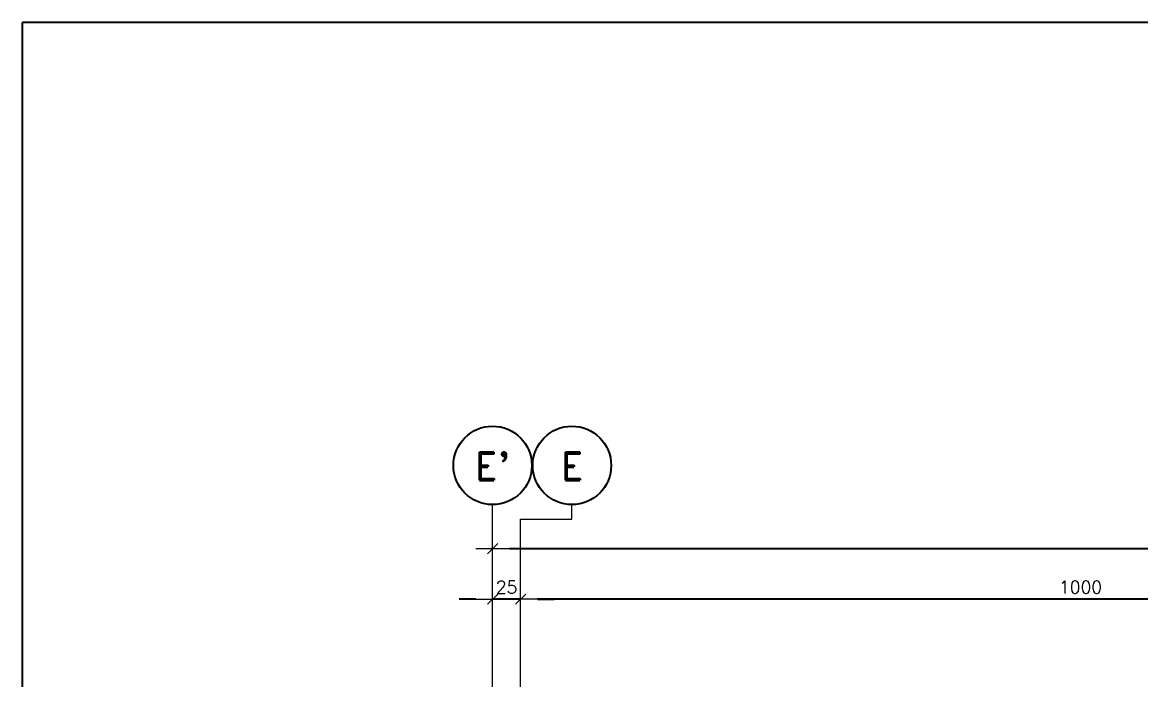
# Model space of a CAD drawing. Extents: x -3544 to 11711, y -11366 to 8565.
# Drawn here: x -58 to 941, y 3537 to 4123 of the extents above; entities that cross this region are included whole.
import ezdxf

# ---------------------------------------------------------------- set-up
doc = ezdxf.new("R2010")
doc.units = 0
doc.header["$LTSCALE"] = 30
doc.header["$MEASUREMENT"] = 0
doc.layers.get('0').update_dxf_attribs({"linetype": 'CONTINUOUS'})
for name, color, linetype, lineweight in [('EJE2$0$RLA-COTAS', 7, 'CONTINUOUS', 9), ('EJE2$0$RLA-EJE', 3, 'CONTINUOUS', 25), ('EJE2$0$RLA-EJES', 1, 'CONTINUOUS', 9)]:
    doc.layers.add(name, color=color, linetype=linetype, lineweight=lineweight)
doc.layers.add('RLA-FORMATO', color=7, linetype='CONTINUOUS')
doc.styles.add('EJE2$0$RomanD', font='romand.shx', dxfattribs={"height": 31.5})
doc.styles.add('EJE2$0$RomanS', font='romans.shx', dxfattribs={"height": 11.25})
doc.dimstyles.new('EJE2$0$ING-50', dxfattribs={"dimscale": 50, "dimtxt": 0.27, "dimasz": 0.3, "dimexe": 0, "dimexo": 0, "dimgap": 0.1, "dimtad": 1, "dimdec": 1, "dimzin": 12, "dimdsep": 46, "dimtxsty": 'EJE2$0$RomanS', "dimblk": 'EJE2$0$TICK1', "dimblk1": 'EJE2$0$TICK1', "dimblk2": 'EJE2$0$TICK1', "dimcen": 0.09, "dimclrd": 2, "dimclre": 1, "dimclrt": 3, "dimadec": 0, "dimazin": 0, "dimtfac": 1, "dimtdec": 0, "dimtix": 1, "dimtmove": 2, "dimatfit": 3, "dimldrblk": 'EJE2$0$TICK1', "dimfxl": 0, "dimfxlon": 1, "dimtolj": 1, "dimtzin": 0, "dimarcsym": 0})

# ---------------------------------------------------------------- blocks, each defined once
blk = doc.blocks.new('EJE2$0$TICK1')
for points in [[(-1, 0), (1, 0)], [(-0.3, -0.3), (0.3, 0.3)]]:
    blk.add_lwpolyline(points)
blk = doc.blocks.new('EJE2$0$DIMBLOCK1-EJE 2')
at = {"layer": 'EJE2$0$RLA-COTAS', "color": 2, "lineweight": -2, "transparency": 16777216}
blk.add_line((2590.48, 1421.19), (-2404.52, 1421.19), dxfattribs=at)
at = {"layer": 'EJE2$0$RLA-COTAS', "color": 2, "lineweight": -2, "transparency": 16777216, "xscale": 15, "yscale": 15, "zscale": 15, "rotation": 180}
blk.add_blockref('EJE2$0$TICK1', (-2419.52, 1421.19), dxfattribs=at)
at = {"layer": 'EJE2$0$RLA-COTAS', "color": 2, "lineweight": -2, "transparency": 16777216, "xscale": 15, "yscale": 15, "zscale": 15}
blk.add_blockref('EJE2$0$TICK1', (2605.48, 1421.19), dxfattribs=at)
at = {"layer": 'EJE2$0$RLA-COTAS', "color": 3, "transparency": 16777216, "insert": (92.98, 1431.81), "char_height": 11.25, "attachment_point": 5, "style": 'EJE2$0$RomanS'}
blk.add_mtext('\\A1;5025', dxfattribs=at)
blk = doc.blocks.new('EJE2$0$DIMBLOCK8-EJE 2')
at = {"layer": 'EJE2$0$RLA-COTAS', "color": 2, "lineweight": -2, "transparency": 16777216}
blk.add_line((-1409.52, 1376.19), (-2379.52, 1376.19), dxfattribs=at)
at = {"layer": 'EJE2$0$RLA-COTAS', "color": 2, "lineweight": -2, "transparency": 16777216, "xscale": 15, "yscale": 15, "zscale": 15, "rotation": 180}
blk.add_blockref('EJE2$0$TICK1', (-2394.52, 1376.19), dxfattribs=at)
at = {"layer": 'EJE2$0$RLA-COTAS', "color": 2, "lineweight": -2, "transparency": 16777216, "xscale": 15, "yscale": 15, "zscale": 15}
blk.add_blockref('EJE2$0$TICK1', (-1394.52, 1376.19), dxfattribs=at)
at = {"layer": 'EJE2$0$RLA-COTAS', "color": 3, "transparency": 16777216, "insert": (-1894.52, 1386.81), "char_height": 11.25, "attachment_point": 5, "style": 'EJE2$0$RomanS'}
blk.add_mtext('\\A1;1000', dxfattribs=at)
blk = doc.blocks.new('EJE2$0$DIMBLOCK9-EJE 2')
at = {"layer": 'EJE2$0$RLA-COTAS', "color": 2, "lineweight": -2, "transparency": 16777216}
for p, q in [((-2434.52, 1376.19), (-2449.52, 1376.19)), ((-2394.52, 1376.19), (-2419.52, 1376.19)), ((-2379.52, 1376.19), (-2364.52, 1376.19))]:
    blk.add_line(p, q, dxfattribs=at)
at = {"layer": 'EJE2$0$RLA-COTAS', "color": 2, "lineweight": -2, "transparency": 16777216, "xscale": 15, "yscale": 15, "zscale": 15}
blk.add_blockref('EJE2$0$TICK1', (-2419.52, 1376.19), dxfattribs=at)
at = {"layer": 'EJE2$0$RLA-COTAS', "color": 2, "lineweight": -2, "transparency": 16777216, "xscale": 15, "yscale": 15, "zscale": 15, "rotation": 180}
blk.add_blockref('EJE2$0$TICK1', (-2394.52, 1376.19), dxfattribs=at)
at = {"layer": 'EJE2$0$RLA-COTAS', "color": 3, "transparency": 16777216, "insert": (-2407.02, 1386.81), "char_height": 11.25, "attachment_point": 5, "style": 'EJE2$0$RomanS'}
blk.add_mtext('\\A1;25', dxfattribs=at)
blk = doc.blocks.new('EJE2')
at = {"layer": 'EJE2$0$RLA-EJE'}
for centre in [(-2419.52, 1495.5), (-2348.68, 1495.5)]:
    blk.add_circle(centre, 35, dxfattribs=at)
at = {"layer": 'EJE2$0$RLA-EJES'}
for p, q in [((-2419.52, -973.11), (-2419.52, 1460.5)), ((-2348.68, 1447.52), (-2348.68, 1460.5)), ((-2394.52, -973.11), (-2394.52, 1447.52)), ((-2394.52, 1447.52), (-2348.68, 1447.52))]:
    blk.add_line(p, q, dxfattribs=at)
at = {"layer": 'EJE2$0$RLA-EJE', "color": 5, "char_height": 25, "width": 1, "attachment_point": 2, "line_spacing_factor": 0.941778, "style": 'EJE2$0$RomanD'}
for s, insert in [("E'", (-2419.53, 1507.45)), ('E', (-2348.69, 1507.45))]:
    blk.add_mtext(s, dxfattribs=dict(at, insert=insert))
at = {"layer": 'EJE2$0$RLA-COTAS'}
for base, p1, p2, picture, middle in [((-2419.52, 1421.19), (2605.48, 1416.19), (-2419.52, 1416.19), 'EJE2$0$DIMBLOCK1-EJE 2', (92.98, 1431.81)), ((-2419.52, 1376.19), (-2394.52, 1371.19), (-2419.52, 1371.19), 'EJE2$0$DIMBLOCK9-EJE 2', (-2407.02, 1386.81)), ((-2394.52, 1376.19), (-1394.52, 1371.19), (-2394.52, 1371.19), 'EJE2$0$DIMBLOCK8-EJE 2', (-1894.52, 1386.81))]:
    dim = blk.add_linear_dim(base=base, p1=p1, p2=p2, dimstyle='EJE2$0$ING-50', override={"dimexe": 0, "dimexo": 0, "dimdec": 1, "dimfxl": 0, "dimfxlon": 1}, dxfattribs=at)
    dim.commit()
    dim.dimension.update_dxf_attribs({"geometry": picture, "text_midpoint": middle})

msp = doc.modelspace()

# ---------------------------------------------------------------- linework, layer by layer
at = {"layer": 'RLA-FORMATO', "color": 6, "linetype": 'Continuous'}
for p in [(-58.1, 68.1), (5686.9, 4123.1)]:
    msp.add_line(p, (-58.1, 4123.1), dxfattribs=at)

# ---------------------------------------------------------------- block references
msp.add_blockref('EJE2', (2781.39, 2232.23))

doc.saveas('drawing.dxf')
